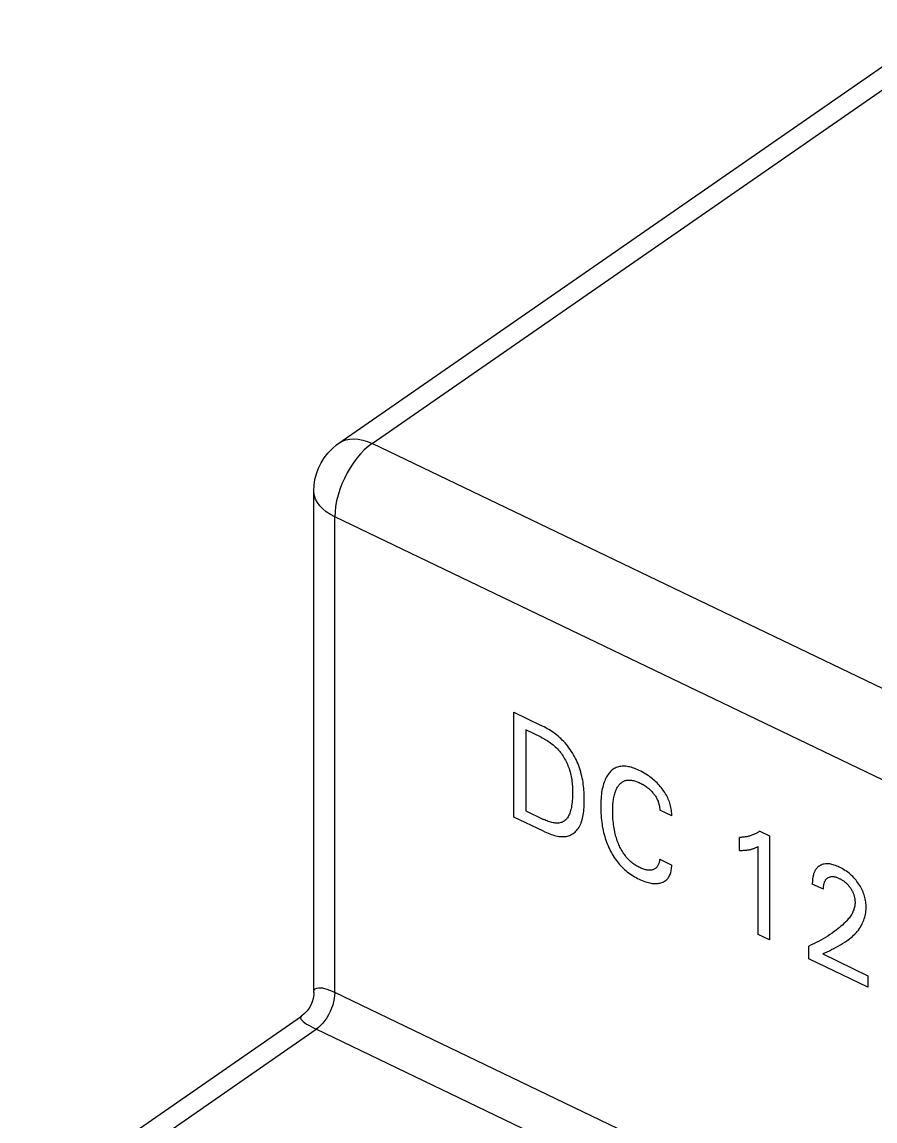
# Model space of a CAD drawing. Extents: x 0 to 420, y 0 to 297.
# Drawn here: x 151.31 to 165.95, y 180.69 to 199.56 of the extents above; entities that cross this region are included whole.
import ezdxf

# ---------------------------------------------------------------- set-up
doc = ezdxf.new("R2010")
doc.units = 0
doc.header["$LTSCALE"] = 23.1
doc.layers.add('40000_ISO', color=7, linetype='CONTINUOUS')

msp = doc.modelspace()

# ---------------------------------------------------------------- linework, layer by layer
at = {"layer": '40000_ISO', "color": 7, "linetype": 'CONTINUOUS'}
for p, q in [((156.748, 192.326), (167.173, 199.555)), ((157.318, 192.32), (167.427, 199.331)), ((156.63, 192.23), (156.708, 192.297)), ((156.708, 192.297), (156.748, 192.326)), ((156.748, 192.326), (156.803, 192.358)), ((156.803, 192.358), (156.866, 192.382)), ((156.866, 192.382), (156.933, 192.396)), ((156.933, 192.396), (157.005, 192.4)), ((157.005, 192.4), (157.08, 192.395)), ((157.08, 192.395), (157.158, 192.379)), ((157.158, 192.379), (157.237, 192.355)), ((157.251, 192.27), (157.184, 192.21)), ((157.237, 192.355), (157.318, 192.32)), ((157.318, 192.32), (157.251, 192.27)), ((210.729, 166.647), (157.318, 192.32)), ((156.442, 191.987), (156.496, 192.075)), ((156.496, 192.075), (156.559, 192.156)), ((156.559, 192.156), (156.63, 192.23)), ((157.057, 192.069), (156.998, 191.989)), ((157.12, 192.143), (157.057, 192.069)), ((157.184, 192.21), (157.12, 192.143)), ((156.362, 191.8), (156.397, 191.895)), ((156.397, 191.895), (156.442, 191.987)), ((156.941, 191.904), (156.889, 191.814)), ((156.998, 191.989), (156.941, 191.904)), ((156.322, 191.603), (156.337, 191.701)), ((156.337, 191.701), (156.362, 191.8)), ((156.842, 191.721), (156.8, 191.625)), ((156.889, 191.814), (156.842, 191.721)), ((156.318, 191.504), (156.322, 191.603)), ((156.318, 191.482), (156.318, 191.504)), ((156.318, 182.897), (156.318, 191.504)), ((156.763, 191.528), (156.733, 191.431)), ((156.8, 191.625), (156.763, 191.528)), ((156.328, 191.421), (156.318, 191.482)), ((156.348, 191.362), (156.328, 191.421)), ((156.379, 191.304), (156.348, 191.362)), ((156.42, 191.249), (156.379, 191.304)), ((156.709, 191.334), (156.692, 191.24)), ((156.733, 191.431), (156.709, 191.334)), ((156.471, 191.196), (156.42, 191.249)), ((156.532, 191.147), (156.471, 191.196)), ((156.601, 191.101), (156.532, 191.147)), ((156.681, 191.148), (156.678, 191.06)), ((156.692, 191.24), (156.681, 191.148)), ((156.678, 191.06), (156.601, 191.101)), ((156.678, 182.895), (156.678, 191.06)), ((210.089, 165.387), (156.678, 191.06)), ((159.752, 185.908), (159.752, 187.705)), ((159.752, 187.705), (160.218, 187.481)), ((159.953, 187.404), (159.953, 186.015)), ((160.218, 187.277), (159.953, 187.404)), ((160.244, 187.468), (160.218, 187.481)), ((160.271, 187.454), (160.244, 187.468)), ((160.298, 187.439), (160.271, 187.454)), ((160.324, 187.424), (160.298, 187.439)), ((160.351, 187.408), (160.324, 187.424)), ((160.378, 187.392), (160.351, 187.408)), ((160.404, 187.374), (160.378, 187.392)), ((160.431, 187.356), (160.404, 187.374)), ((160.457, 187.337), (160.431, 187.356)), ((160.483, 187.317), (160.457, 187.337)), ((160.218, 187.277), (160.238, 187.267)), ((160.238, 187.267), (160.259, 187.256)), ((160.259, 187.256), (160.28, 187.245)), ((160.28, 187.245), (160.301, 187.233)), ((160.301, 187.233), (160.321, 187.22)), ((160.321, 187.22), (160.342, 187.207)), ((160.342, 187.207), (160.363, 187.193)), ((160.363, 187.193), (160.383, 187.178)), ((160.383, 187.178), (160.403, 187.163)), ((160.403, 187.163), (160.423, 187.147)), ((160.508, 187.297), (160.483, 187.317)), ((160.534, 187.275), (160.508, 187.297)), ((160.558, 187.253), (160.534, 187.275)), ((160.582, 187.229), (160.558, 187.253)), ((160.606, 187.205), (160.582, 187.229)), ((160.629, 187.18), (160.606, 187.205)), ((160.652, 187.154), (160.629, 187.18)), ((160.674, 187.126), (160.652, 187.154)), ((160.423, 187.147), (160.443, 187.13)), ((160.443, 187.13), (160.462, 187.113)), ((160.462, 187.113), (160.481, 187.095)), ((160.481, 187.095), (160.499, 187.076)), ((160.499, 187.076), (160.517, 187.057)), ((160.517, 187.057), (160.534, 187.037)), ((160.534, 187.037), (160.55, 187.017)), ((160.55, 187.017), (160.566, 186.996)), ((160.566, 186.996), (160.581, 186.974)), ((160.581, 186.974), (160.595, 186.952)), ((160.695, 187.097), (160.674, 187.126)), ((160.716, 187.068), (160.695, 187.097)), ((160.736, 187.038), (160.716, 187.068)), ((160.755, 187.008), (160.736, 187.038)), ((160.773, 186.977), (160.755, 187.008)), ((160.791, 186.946), (160.773, 186.977)), ((160.595, 186.952), (160.609, 186.929)), ((160.609, 186.929), (160.622, 186.907)), ((160.622, 186.907), (160.635, 186.884)), ((160.635, 186.884), (160.647, 186.86)), ((160.647, 186.86), (160.658, 186.837)), ((160.658, 186.837), (160.669, 186.813)), ((160.669, 186.813), (160.679, 186.789)), ((160.679, 186.789), (160.688, 186.765)), ((160.807, 186.914), (160.791, 186.946)), ((160.823, 186.882), (160.807, 186.914)), ((160.837, 186.85), (160.823, 186.882)), ((160.851, 186.818), (160.837, 186.85)), ((160.864, 186.786), (160.851, 186.818)), ((160.876, 186.754), (160.864, 186.786)), ((161.566, 186.774), (161.546, 186.769)), ((161.586, 186.777), (161.566, 186.774)), ((161.607, 186.779), (161.586, 186.777)), ((161.628, 186.78), (161.607, 186.779)), ((161.65, 186.78), (161.628, 186.78)), ((161.672, 186.778), (161.65, 186.78)), ((161.695, 186.775), (161.672, 186.778)), ((161.717, 186.772), (161.695, 186.775)), ((161.739, 186.767), (161.717, 186.772)), ((160.688, 186.765), (160.697, 186.742)), ((160.697, 186.742), (160.706, 186.713)), ((160.706, 186.713), (160.715, 186.685)), ((160.715, 186.685), (160.722, 186.656)), ((160.722, 186.656), (160.729, 186.628)), ((160.729, 186.628), (160.734, 186.601)), ((160.734, 186.601), (160.739, 186.573)), ((160.888, 186.718), (160.876, 186.754)), ((160.899, 186.682), (160.888, 186.718)), ((160.908, 186.646), (160.899, 186.682)), ((160.917, 186.611), (160.908, 186.646)), ((160.925, 186.576), (160.917, 186.611)), ((161.341, 186.597), (161.329, 186.575)), ((161.353, 186.617), (161.341, 186.597)), ((161.366, 186.637), (161.353, 186.617)), ((161.38, 186.655), (161.366, 186.637)), ((161.395, 186.673), (161.38, 186.655)), ((161.409, 186.688), (161.395, 186.673)), ((161.423, 186.702), (161.409, 186.688)), ((161.439, 186.715), (161.423, 186.702)), ((161.455, 186.727), (161.439, 186.715)), ((161.472, 186.738), (161.455, 186.727)), ((161.49, 186.748), (161.472, 186.738)), ((161.508, 186.756), (161.49, 186.748)), ((161.527, 186.764), (161.508, 186.756)), ((161.546, 186.769), (161.527, 186.764)), ((161.761, 186.761), (161.739, 186.767)), ((161.784, 186.754), (161.761, 186.761)), ((161.807, 186.747), (161.784, 186.754)), ((161.829, 186.738), (161.807, 186.747)), ((161.852, 186.729), (161.829, 186.738)), ((161.875, 186.719), (161.852, 186.729)), ((161.898, 186.709), (161.875, 186.719)), ((161.927, 186.694), (161.898, 186.709)), ((161.956, 186.679), (161.927, 186.694)), ((161.985, 186.663), (161.956, 186.679)), ((162.014, 186.645), (161.985, 186.663)), ((162.042, 186.627), (162.014, 186.645)), ((162.064, 186.612), (162.042, 186.627)), ((162.085, 186.596), (162.064, 186.612)), ((162.107, 186.58), (162.085, 186.596)), ((160.739, 186.573), (160.744, 186.545)), ((160.744, 186.545), (160.747, 186.518)), ((160.747, 186.518), (160.75, 186.491)), ((160.75, 186.491), (160.752, 186.464)), ((160.752, 186.464), (160.754, 186.437)), ((160.754, 186.437), (160.755, 186.41)), ((160.755, 186.41), (160.756, 186.384)), ((160.932, 186.541), (160.925, 186.576)), ((160.937, 186.506), (160.932, 186.541)), ((160.942, 186.471), (160.937, 186.506)), ((160.946, 186.437), (160.942, 186.471)), ((160.95, 186.403), (160.946, 186.437)), ((160.953, 186.368), (160.95, 186.403)), ((161.275, 186.422), (161.268, 186.393)), ((161.282, 186.45), (161.275, 186.422)), ((161.29, 186.478), (161.282, 186.45)), ((161.299, 186.504), (161.29, 186.478)), ((161.309, 186.531), (161.299, 186.504)), ((161.319, 186.553), (161.309, 186.531)), ((161.329, 186.575), (161.319, 186.553)), ((161.513, 186.391), (161.52, 186.405)), ((161.52, 186.405), (161.527, 186.418)), ((161.527, 186.418), (161.535, 186.431)), ((161.535, 186.431), (161.544, 186.444)), ((161.544, 186.444), (161.553, 186.456)), ((161.553, 186.456), (161.562, 186.466)), ((161.562, 186.466), (161.571, 186.476)), ((161.571, 186.476), (161.581, 186.485)), ((161.581, 186.485), (161.591, 186.494)), ((161.591, 186.494), (161.601, 186.502)), ((161.601, 186.502), (161.612, 186.509)), ((161.612, 186.509), (161.624, 186.516)), ((161.624, 186.516), (161.636, 186.522)), ((161.636, 186.522), (161.648, 186.527)), ((161.648, 186.527), (161.66, 186.532)), ((161.66, 186.532), (161.673, 186.535)), ((161.673, 186.535), (161.686, 186.538)), ((161.686, 186.538), (161.699, 186.54)), ((161.699, 186.54), (161.713, 186.541)), ((161.713, 186.541), (161.727, 186.542)), ((161.727, 186.542), (161.741, 186.542)), ((161.741, 186.542), (161.755, 186.541)), ((161.755, 186.541), (161.77, 186.539)), ((161.77, 186.539), (161.786, 186.537)), ((161.786, 186.537), (161.802, 186.533)), ((161.802, 186.533), (161.819, 186.529)), ((161.819, 186.529), (161.835, 186.524)), ((161.835, 186.524), (161.852, 186.519)), ((161.852, 186.519), (161.869, 186.513)), ((161.869, 186.513), (161.885, 186.506)), ((161.885, 186.506), (161.902, 186.499)), ((161.902, 186.499), (161.919, 186.491)), ((161.919, 186.491), (161.936, 186.482)), ((161.936, 186.482), (161.953, 186.473)), ((161.953, 186.473), (161.97, 186.464)), ((161.97, 186.464), (161.987, 186.454)), ((161.987, 186.454), (162.004, 186.443)), ((162.004, 186.443), (162.019, 186.432)), ((162.019, 186.432), (162.034, 186.421)), ((162.034, 186.421), (162.049, 186.409)), ((162.049, 186.409), (162.064, 186.397)), ((162.064, 186.397), (162.079, 186.384)), ((162.128, 186.563), (162.107, 186.58)), ((162.149, 186.546), (162.128, 186.563)), ((162.169, 186.528), (162.149, 186.546)), ((162.188, 186.51), (162.169, 186.528)), ((162.207, 186.492), (162.188, 186.51)), ((162.226, 186.473), (162.207, 186.492)), ((162.244, 186.453), (162.226, 186.473)), ((162.261, 186.433), (162.244, 186.453)), ((162.279, 186.412), (162.261, 186.433)), ((162.295, 186.392), (162.279, 186.412)), ((160.754, 186.228), (160.752, 186.194)), ((160.755, 186.262), (160.754, 186.228)), ((160.756, 186.297), (160.755, 186.262)), ((160.756, 186.384), (160.757, 186.358)), ((160.757, 186.332), (160.756, 186.297)), ((160.757, 186.358), (160.757, 186.332)), ((160.955, 186.335), (160.953, 186.368)), ((160.956, 186.301), (160.955, 186.335)), ((160.957, 186.267), (160.956, 186.301)), ((160.958, 186.234), (160.957, 186.267)), ((160.958, 186.201), (160.958, 186.234)), ((161.246, 186.229), (161.243, 186.193)), ((161.249, 186.264), (161.246, 186.229)), ((161.253, 186.299), (161.249, 186.264)), ((161.257, 186.334), (161.253, 186.299)), ((161.262, 186.364), (161.257, 186.334)), ((161.268, 186.393), (161.262, 186.364)), ((161.459, 186.2), (161.462, 186.222)), ((161.462, 186.222), (161.466, 186.244)), ((161.466, 186.244), (161.47, 186.266)), ((161.47, 186.266), (161.475, 186.287)), ((161.475, 186.287), (161.481, 186.308)), ((161.481, 186.308), (161.487, 186.328)), ((161.487, 186.328), (161.494, 186.348)), ((161.494, 186.348), (161.5, 186.363)), ((161.5, 186.363), (161.506, 186.377)), ((161.506, 186.377), (161.513, 186.391)), ((162.079, 186.384), (162.093, 186.371)), ((162.093, 186.371), (162.106, 186.357)), ((162.106, 186.357), (162.119, 186.343)), ((162.119, 186.343), (162.132, 186.329)), ((162.132, 186.329), (162.144, 186.314)), ((162.144, 186.314), (162.154, 186.302)), ((162.154, 186.302), (162.163, 186.289)), ((162.163, 186.289), (162.173, 186.276)), ((162.173, 186.276), (162.181, 186.263)), ((162.181, 186.263), (162.19, 186.25)), ((162.19, 186.25), (162.198, 186.236)), ((162.198, 186.236), (162.205, 186.222)), ((162.205, 186.222), (162.212, 186.209)), ((162.212, 186.209), (162.218, 186.195)), ((162.311, 186.371), (162.295, 186.392)), ((162.326, 186.349), (162.311, 186.371)), ((162.34, 186.327), (162.326, 186.349)), ((162.354, 186.305), (162.34, 186.327)), ((162.367, 186.282), (162.354, 186.305)), ((162.379, 186.259), (162.367, 186.282)), ((162.391, 186.236), (162.379, 186.259)), ((162.401, 186.213), (162.391, 186.236)), ((162.41, 186.19), (162.401, 186.213)), ((160.725, 186.023), (160.718, 185.998)), ((160.731, 186.048), (160.725, 186.023)), ((160.737, 186.074), (160.731, 186.048)), ((160.741, 186.101), (160.737, 186.074)), ((160.745, 186.128), (160.741, 186.101)), ((160.749, 186.161), (160.745, 186.128)), ((160.752, 186.194), (160.749, 186.161)), ((160.949, 186.006), (160.952, 186.037)), ((160.952, 186.037), (160.954, 186.069)), ((160.954, 186.069), (160.956, 186.102)), ((160.956, 186.102), (160.957, 186.134)), ((160.957, 186.134), (160.958, 186.167)), ((160.958, 186.167), (160.958, 186.201)), ((161.241, 186.12), (161.24, 186.083)), ((161.24, 186.083), (161.241, 186.046)), ((161.242, 186.156), (161.241, 186.12)), ((161.241, 186.046), (161.242, 186.008)), ((161.243, 186.193), (161.242, 186.156)), ((161.447, 186.044), (161.448, 186.074)), ((161.447, 186.013), (161.447, 186.044)), ((161.448, 186.074), (161.449, 186.104)), ((161.449, 186.104), (161.451, 186.134)), ((161.451, 186.134), (161.454, 186.164)), ((161.454, 186.164), (161.456, 186.182)), ((161.456, 186.182), (161.459, 186.2)), ((162.218, 186.195), (162.224, 186.181)), ((162.224, 186.181), (162.229, 186.168)), ((162.229, 186.168), (162.234, 186.154)), ((162.234, 186.154), (162.238, 186.14)), ((162.238, 186.14), (162.241, 186.126)), ((162.241, 186.126), (162.245, 186.111)), ((162.245, 186.111), (162.248, 186.097)), ((162.248, 186.097), (162.25, 186.082)), ((162.25, 186.082), (162.252, 186.068)), ((162.252, 186.068), (162.253, 186.053)), ((162.253, 186.053), (162.254, 186.039)), ((162.254, 186.039), (162.254, 186.026)), ((162.46, 185.927), (162.254, 186.026)), ((162.419, 186.167), (162.41, 186.19)), ((162.427, 186.144), (162.419, 186.167)), ((162.434, 186.12), (162.427, 186.144)), ((162.44, 186.097), (162.434, 186.12)), ((162.446, 186.072), (162.44, 186.097)), ((162.45, 186.047), (162.446, 186.072)), ((162.454, 186.022), (162.45, 186.047)), ((162.457, 185.997), (162.454, 186.022)), ((160.257, 185.665), (159.752, 185.908)), ((159.953, 186.015), (160.258, 185.868)), ((160.279, 185.859), (160.258, 185.868)), ((160.3, 185.85), (160.279, 185.859)), ((160.321, 185.841), (160.3, 185.85)), ((160.341, 185.833), (160.321, 185.841)), ((160.362, 185.826), (160.341, 185.833)), ((160.6, 185.83), (160.586, 185.822)), ((160.614, 185.838), (160.6, 185.83)), ((160.627, 185.848), (160.614, 185.838)), ((160.64, 185.859), (160.627, 185.848)), ((160.651, 185.871), (160.64, 185.859)), ((160.662, 185.883), (160.651, 185.871)), ((160.672, 185.896), (160.662, 185.883)), ((160.681, 185.911), (160.672, 185.896)), ((160.689, 185.926), (160.681, 185.911)), ((160.696, 185.941), (160.689, 185.926)), ((160.703, 185.957), (160.696, 185.941)), ((160.71, 185.974), (160.703, 185.957)), ((160.718, 185.998), (160.71, 185.974)), ((160.903, 185.804), (160.913, 185.83)), ((160.913, 185.83), (160.921, 185.857)), ((160.921, 185.857), (160.929, 185.886)), ((160.929, 185.886), (160.935, 185.915)), ((160.935, 185.915), (160.941, 185.944)), ((160.941, 185.944), (160.945, 185.975)), ((160.945, 185.975), (160.949, 186.006)), ((161.242, 186.008), (161.243, 185.97)), ((161.243, 185.97), (161.246, 185.933)), ((161.246, 185.933), (161.249, 185.894)), ((161.249, 185.894), (161.253, 185.856)), ((161.253, 185.856), (161.258, 185.817)), ((161.447, 185.979), (161.447, 186.013)), ((161.448, 185.946), (161.447, 185.979)), ((161.449, 185.912), (161.448, 185.946)), ((161.451, 185.878), (161.449, 185.912)), ((161.454, 185.843), (161.451, 185.878)), ((161.458, 185.808), (161.454, 185.843)), ((162.459, 185.973), (162.457, 185.997)), ((162.46, 185.95), (162.459, 185.973)), ((162.46, 185.927), (162.46, 185.95)), ((160.257, 185.665), (160.284, 185.653)), ((160.284, 185.653), (160.311, 185.641)), ((160.311, 185.641), (160.338, 185.63)), ((160.383, 185.82), (160.362, 185.826)), ((160.403, 185.815), (160.383, 185.82)), ((160.423, 185.81), (160.403, 185.815)), ((160.441, 185.807), (160.423, 185.81)), ((160.458, 185.805), (160.441, 185.807)), ((160.475, 185.804), (160.458, 185.805)), ((160.492, 185.803), (160.475, 185.804)), ((160.508, 185.804), (160.492, 185.803)), ((160.524, 185.805), (160.508, 185.804)), ((160.539, 185.808), (160.524, 185.805)), ((160.554, 185.811), (160.539, 185.808)), ((160.57, 185.816), (160.554, 185.811)), ((160.586, 185.822), (160.57, 185.816)), ((160.783, 185.636), (160.8, 185.65)), ((160.8, 185.65), (160.815, 185.664)), ((160.815, 185.664), (160.83, 185.68)), ((160.83, 185.68), (160.844, 185.697)), ((160.844, 185.697), (160.857, 185.715)), ((160.857, 185.715), (160.869, 185.734)), ((160.869, 185.734), (160.88, 185.754)), ((160.88, 185.754), (160.892, 185.778)), ((160.892, 185.778), (160.903, 185.804)), ((161.258, 185.817), (161.263, 185.782)), ((161.263, 185.782), (161.268, 185.748)), ((161.268, 185.748), (161.275, 185.713)), ((161.275, 185.713), (161.282, 185.678)), ((161.282, 185.678), (161.29, 185.643)), ((161.29, 185.643), (161.299, 185.608)), ((161.461, 185.778), (161.458, 185.808)), ((161.466, 185.747), (161.461, 185.778)), ((161.471, 185.716), (161.466, 185.747)), ((161.476, 185.685), (161.471, 185.716)), ((161.483, 185.653), (161.476, 185.685)), ((161.49, 185.622), (161.483, 185.653)), ((163.934, 185.64), (163.921, 185.633)), ((163.947, 185.648), (163.934, 185.64)), ((163.96, 185.657), (163.947, 185.648)), ((163.973, 185.666), (163.96, 185.657)), ((163.973, 185.666), (164.139, 185.585)), ((160.338, 185.63), (160.365, 185.619)), ((160.365, 185.619), (160.392, 185.609)), ((160.392, 185.609), (160.419, 185.6)), ((160.419, 185.6), (160.446, 185.593)), ((160.446, 185.593), (160.472, 185.586)), ((160.472, 185.586), (160.498, 185.58)), ((160.498, 185.58), (160.524, 185.576)), ((160.524, 185.576), (160.55, 185.573)), ((160.55, 185.573), (160.575, 185.571)), ((160.575, 185.571), (160.599, 185.571)), ((160.599, 185.571), (160.623, 185.572)), ((160.623, 185.572), (160.646, 185.575)), ((160.646, 185.575), (160.668, 185.579)), ((160.668, 185.579), (160.689, 185.585)), ((160.689, 185.585), (160.709, 185.593)), ((160.709, 185.593), (160.729, 185.602)), ((160.729, 185.602), (160.748, 185.612)), ((160.748, 185.612), (160.766, 185.623)), ((160.766, 185.623), (160.783, 185.636)), ((161.299, 185.608), (161.309, 185.572)), ((161.309, 185.572), (161.319, 185.541)), ((161.319, 185.541), (161.33, 185.509)), ((161.33, 185.509), (161.341, 185.477)), ((161.341, 185.477), (161.353, 185.445)), ((161.496, 185.598), (161.49, 185.622)), ((161.503, 185.574), (161.496, 185.598)), ((161.51, 185.549), (161.503, 185.574)), ((161.518, 185.525), (161.51, 185.549)), ((161.526, 185.501), (161.518, 185.525)), ((161.535, 185.477), (161.526, 185.501)), ((161.545, 185.453), (161.535, 185.477)), ((161.553, 185.432), (161.545, 185.453)), ((163.62, 185.335), (163.62, 185.559)), ((163.637, 185.559), (163.62, 185.559)), ((163.653, 185.559), (163.637, 185.559)), ((163.669, 185.56), (163.653, 185.559)), ((163.685, 185.561), (163.669, 185.56)), ((163.701, 185.563), (163.685, 185.561)), ((163.717, 185.565), (163.701, 185.563)), ((163.732, 185.567), (163.717, 185.565)), ((163.747, 185.57), (163.732, 185.567)), ((163.763, 185.573), (163.747, 185.57)), ((163.778, 185.577), (163.763, 185.573)), ((163.793, 185.581), (163.778, 185.577)), ((163.808, 185.585), (163.793, 185.581)), ((163.822, 185.59), (163.808, 185.585)), ((163.837, 185.595), (163.822, 185.59)), ((163.851, 185.6), (163.837, 185.595)), ((163.865, 185.606), (163.851, 185.6)), ((163.879, 185.612), (163.865, 185.606)), ((163.893, 185.619), (163.879, 185.612)), ((163.907, 185.625), (163.893, 185.619)), ((163.921, 185.633), (163.907, 185.625)), ((164.139, 185.585), (164.139, 183.799)), ((161.353, 185.445), (161.367, 185.413)), ((161.367, 185.413), (161.381, 185.381)), ((161.381, 185.381), (161.396, 185.35)), ((161.396, 185.35), (161.41, 185.322)), ((161.41, 185.322), (161.424, 185.295)), ((161.424, 185.295), (161.44, 185.268)), ((161.44, 185.268), (161.456, 185.241)), ((161.562, 185.412), (161.553, 185.432)), ((161.571, 185.392), (161.562, 185.412)), ((161.581, 185.372), (161.571, 185.392)), ((161.592, 185.353), (161.581, 185.372)), ((161.602, 185.333), (161.592, 185.353)), ((161.614, 185.314), (161.602, 185.333)), ((161.626, 185.295), (161.614, 185.314)), ((161.638, 185.276), (161.626, 185.295)), ((161.652, 185.257), (161.638, 185.276)), ((163.62, 185.335), (163.639, 185.335)), ((163.639, 185.335), (163.657, 185.335)), ((163.657, 185.335), (163.675, 185.335)), ((163.675, 185.335), (163.693, 185.336)), ((163.693, 185.336), (163.711, 185.337)), ((163.711, 185.337), (163.724, 185.338)), ((163.724, 185.338), (163.737, 185.34)), ((163.737, 185.34), (163.75, 185.341)), ((163.75, 185.341), (163.763, 185.343)), ((163.763, 185.343), (163.776, 185.345)), ((163.776, 185.345), (163.788, 185.347)), ((163.788, 185.347), (163.802, 185.35)), ((163.802, 185.35), (163.815, 185.353)), ((163.815, 185.353), (163.828, 185.356)), ((163.828, 185.356), (163.841, 185.36)), ((163.841, 185.36), (163.854, 185.364)), ((163.854, 185.364), (163.863, 185.367)), ((163.863, 185.367), (163.872, 185.37)), ((163.872, 185.37), (163.881, 185.374)), ((163.881, 185.374), (163.891, 185.378)), ((163.891, 185.378), (163.901, 185.382)), ((163.901, 185.382), (163.911, 185.387)), ((163.911, 185.387), (163.921, 185.392)), ((163.921, 185.392), (163.932, 185.397)), ((163.932, 185.397), (163.942, 185.403)), ((163.942, 183.894), (163.942, 185.403)), ((161.456, 185.241), (161.473, 185.214)), ((161.473, 185.214), (161.49, 185.188)), ((161.49, 185.188), (161.509, 185.163)), ((161.509, 185.163), (161.527, 185.138)), ((161.527, 185.138), (161.547, 185.114)), ((161.547, 185.114), (161.566, 185.091)), ((161.566, 185.091), (161.587, 185.069)), ((161.666, 185.239), (161.652, 185.257)), ((161.68, 185.22), (161.666, 185.239)), ((161.695, 185.203), (161.68, 185.22)), ((161.711, 185.186), (161.695, 185.203)), ((161.727, 185.169), (161.711, 185.186)), ((161.743, 185.154), (161.727, 185.169)), ((161.76, 185.139), (161.743, 185.154)), ((161.776, 185.125), (161.76, 185.139)), ((161.792, 185.112), (161.776, 185.125)), ((161.809, 185.1), (161.792, 185.112)), ((161.825, 185.089), (161.809, 185.1)), ((161.842, 185.078), (161.825, 185.089)), ((161.859, 185.067), (161.842, 185.078)), ((162.223, 185.074), (162.216, 185.064)), ((162.228, 185.085), (162.223, 185.074)), ((162.233, 185.096), (162.228, 185.085)), ((162.238, 185.109), (162.233, 185.096)), ((162.243, 185.123), (162.238, 185.109)), ((162.246, 185.137), (162.243, 185.123)), ((162.249, 185.152), (162.246, 185.137)), ((162.252, 185.167), (162.249, 185.152)), ((162.254, 185.182), (162.252, 185.167)), ((162.254, 185.182), (162.46, 185.083)), ((162.459, 185.06), (162.46, 185.083)), ((165.006, 185.076), (164.998, 185.071)), ((165.014, 185.08), (165.006, 185.076)), ((165.023, 185.084), (165.014, 185.08)), ((165.04, 185.092), (165.023, 185.084)), ((165.059, 185.097), (165.04, 185.092)), ((165.078, 185.101), (165.059, 185.097)), ((165.098, 185.104), (165.078, 185.101)), ((165.115, 185.105), (165.098, 185.104)), ((165.133, 185.105), (165.115, 185.105)), ((165.151, 185.104), (165.133, 185.105)), ((165.17, 185.102), (165.151, 185.104)), ((165.188, 185.099), (165.17, 185.102)), ((165.207, 185.095), (165.188, 185.099)), ((165.228, 185.089), (165.207, 185.095)), ((165.249, 185.083), (165.228, 185.089)), ((165.27, 185.075), (165.249, 185.083)), ((165.292, 185.067), (165.27, 185.075)), ((161.587, 185.069), (161.608, 185.047)), ((161.608, 185.047), (161.629, 185.026)), ((161.629, 185.026), (161.651, 185.006)), ((161.651, 185.006), (161.673, 184.987)), ((161.673, 184.987), (161.695, 184.968)), ((161.695, 184.968), (161.72, 184.949)), ((161.72, 184.949), (161.745, 184.931)), ((161.745, 184.931), (161.77, 184.913)), ((161.77, 184.913), (161.795, 184.897)), ((161.795, 184.897), (161.821, 184.882)), ((161.876, 185.058), (161.859, 185.067)), ((161.893, 185.049), (161.876, 185.058)), ((161.91, 185.04), (161.893, 185.049)), ((161.927, 185.032), (161.91, 185.04)), ((161.944, 185.025), (161.927, 185.032)), ((161.961, 185.019), (161.944, 185.025)), ((161.978, 185.013), (161.961, 185.019)), ((161.994, 185.008), (161.978, 185.013)), ((162.01, 185.004), (161.994, 185.008)), ((162.025, 185), (162.01, 185.004)), ((162.04, 184.998), (162.025, 185)), ((162.055, 184.996), (162.04, 184.998)), ((162.069, 184.995), (162.055, 184.996)), ((162.083, 184.995), (162.069, 184.995)), ((162.097, 184.996), (162.083, 184.995)), ((162.11, 184.998), (162.097, 184.996)), ((162.122, 185), (162.11, 184.998)), ((162.135, 185.003), (162.122, 185)), ((162.146, 185.007), (162.135, 185.003)), ((162.156, 185.012), (162.146, 185.007)), ((162.166, 185.017), (162.156, 185.012)), ((162.176, 185.023), (162.166, 185.017)), ((162.185, 185.029), (162.176, 185.023)), ((162.194, 185.037), (162.185, 185.029)), ((162.202, 185.045), (162.194, 185.037)), ((162.209, 185.054), (162.202, 185.045)), ((162.216, 185.064), (162.209, 185.054)), ((162.406, 184.874), (162.415, 184.889)), ((162.415, 184.889), (162.423, 184.904)), ((162.423, 184.904), (162.43, 184.92)), ((162.43, 184.92), (162.437, 184.937)), ((162.437, 184.937), (162.443, 184.956)), ((162.443, 184.956), (162.448, 184.976)), ((162.448, 184.976), (162.452, 184.996)), ((162.452, 184.996), (162.456, 185.017)), ((162.456, 185.017), (162.458, 185.038)), ((162.458, 185.038), (162.459, 185.06)), ((164.884, 184.89), (164.882, 184.877)), ((164.887, 184.902), (164.884, 184.89)), ((164.89, 184.912), (164.887, 184.902)), ((164.892, 184.922), (164.89, 184.912)), ((164.895, 184.931), (164.892, 184.922)), ((164.898, 184.941), (164.895, 184.931)), ((164.902, 184.95), (164.898, 184.941)), ((164.905, 184.959), (164.902, 184.95)), ((164.909, 184.968), (164.905, 184.959)), ((164.913, 184.976), (164.909, 184.968)), ((164.917, 184.985), (164.913, 184.976)), ((164.922, 184.993), (164.917, 184.985)), ((164.927, 185), (164.922, 184.993)), ((164.932, 185.008), (164.927, 185)), ((164.937, 185.016), (164.932, 185.008)), ((164.943, 185.023), (164.937, 185.016)), ((164.949, 185.03), (164.943, 185.023)), ((164.955, 185.037), (164.949, 185.03)), ((164.962, 185.044), (164.955, 185.037)), ((164.968, 185.05), (164.962, 185.044)), ((164.975, 185.056), (164.968, 185.05)), ((164.983, 185.061), (164.975, 185.056)), ((164.99, 185.066), (164.983, 185.061)), ((164.998, 185.071), (164.99, 185.066)), ((165.184, 184.883), (165.193, 184.885)), ((165.193, 184.885), (165.201, 184.886)), ((165.201, 184.886), (165.21, 184.886)), ((165.21, 184.886), (165.22, 184.886)), ((165.22, 184.886), (165.229, 184.886)), ((165.229, 184.886), (165.239, 184.885)), ((165.239, 184.885), (165.248, 184.883)), ((165.313, 185.058), (165.292, 185.067)), ((165.334, 185.048), (165.313, 185.058)), ((165.359, 185.036), (165.334, 185.048)), ((165.384, 185.022), (165.359, 185.036)), ((165.409, 185.008), (165.384, 185.022)), ((165.433, 184.992), (165.409, 185.008)), ((165.458, 184.976), (165.433, 184.992)), ((165.48, 184.96), (165.458, 184.976)), ((165.502, 184.943), (165.48, 184.96)), ((165.523, 184.925), (165.502, 184.943)), ((165.545, 184.906), (165.523, 184.925)), ((165.565, 184.886), (165.545, 184.906)), ((165.585, 184.866), (165.565, 184.886)), ((161.821, 184.882), (161.847, 184.867)), ((161.847, 184.867), (161.872, 184.854)), ((161.872, 184.854), (161.898, 184.841)), ((161.898, 184.841), (161.926, 184.828)), ((161.926, 184.828), (161.955, 184.816)), ((161.955, 184.816), (161.983, 184.805)), ((161.983, 184.805), (162.011, 184.795)), ((162.011, 184.795), (162.039, 184.787)), ((162.039, 184.787), (162.06, 184.781)), ((162.06, 184.781), (162.081, 184.776)), ((162.081, 184.776), (162.102, 184.772)), ((162.102, 184.772), (162.123, 184.769)), ((162.123, 184.769), (162.143, 184.767)), ((162.143, 184.767), (162.164, 184.766)), ((162.164, 184.766), (162.183, 184.766)), ((162.183, 184.766), (162.202, 184.766)), ((162.202, 184.766), (162.22, 184.768)), ((162.22, 184.768), (162.238, 184.771)), ((162.238, 184.771), (162.256, 184.774)), ((162.256, 184.774), (162.273, 184.779)), ((162.273, 184.779), (162.29, 184.784)), ((162.29, 184.784), (162.305, 184.79)), ((162.305, 184.79), (162.32, 184.797)), ((162.32, 184.797), (162.335, 184.806)), ((162.335, 184.806), (162.349, 184.815)), ((162.349, 184.815), (162.362, 184.825)), ((162.362, 184.825), (162.374, 184.836)), ((162.374, 184.836), (162.386, 184.848)), ((162.386, 184.848), (162.396, 184.86)), ((162.396, 184.86), (162.406, 184.874)), ((164.873, 184.785), (164.872, 184.772)), ((164.872, 184.772), (164.872, 184.758)), ((165.063, 184.667), (164.872, 184.758)), ((164.874, 184.812), (164.873, 184.799)), ((164.873, 184.799), (164.873, 184.785)), ((164.875, 184.826), (164.874, 184.812)), ((164.876, 184.839), (164.875, 184.826)), ((164.878, 184.852), (164.876, 184.839)), ((164.88, 184.865), (164.878, 184.852)), ((164.882, 184.877), (164.88, 184.865)), ((165.064, 184.705), (165.066, 184.718)), ((165.064, 184.692), (165.064, 184.705)), ((165.066, 184.718), (165.067, 184.73)), ((165.067, 184.73), (165.069, 184.742)), ((165.069, 184.742), (165.071, 184.754)), ((165.071, 184.754), (165.074, 184.764)), ((165.074, 184.764), (165.077, 184.774)), ((165.077, 184.774), (165.08, 184.784)), ((165.08, 184.784), (165.083, 184.794)), ((165.083, 184.794), (165.087, 184.803)), ((165.087, 184.803), (165.091, 184.811)), ((165.091, 184.811), (165.096, 184.82)), ((165.096, 184.82), (165.101, 184.827)), ((165.101, 184.827), (165.106, 184.834)), ((165.106, 184.834), (165.112, 184.841)), ((165.112, 184.841), (165.118, 184.847)), ((165.118, 184.847), (165.124, 184.853)), ((165.124, 184.853), (165.131, 184.859)), ((165.131, 184.859), (165.138, 184.864)), ((165.138, 184.864), (165.145, 184.868)), ((165.145, 184.868), (165.152, 184.872)), ((165.152, 184.872), (165.16, 184.875)), ((165.16, 184.875), (165.167, 184.878)), ((165.167, 184.878), (165.176, 184.881)), ((165.176, 184.881), (165.184, 184.883)), ((165.248, 184.883), (165.258, 184.882)), ((165.258, 184.882), (165.269, 184.879)), ((165.269, 184.879), (165.28, 184.876)), ((165.28, 184.876), (165.29, 184.873)), ((165.29, 184.873), (165.301, 184.869)), ((165.301, 184.869), (165.312, 184.864)), ((165.312, 184.864), (165.323, 184.86)), ((165.323, 184.86), (165.334, 184.854)), ((165.334, 184.854), (165.345, 184.849)), ((165.345, 184.849), (165.355, 184.844)), ((165.355, 184.844), (165.366, 184.838)), ((165.366, 184.838), (165.377, 184.832)), ((165.377, 184.832), (165.387, 184.825)), ((165.387, 184.825), (165.398, 184.818)), ((165.398, 184.818), (165.408, 184.811)), ((165.408, 184.811), (165.418, 184.804)), ((165.418, 184.804), (165.427, 184.797)), ((165.427, 184.797), (165.436, 184.789)), ((165.436, 184.789), (165.446, 184.781)), ((165.446, 184.781), (165.455, 184.773)), ((165.455, 184.773), (165.463, 184.765)), ((165.463, 184.765), (165.472, 184.756)), ((165.472, 184.756), (165.48, 184.747)), ((165.48, 184.747), (165.489, 184.738)), ((165.489, 184.738), (165.496, 184.729)), ((165.496, 184.729), (165.504, 184.719)), ((165.504, 184.719), (165.512, 184.71)), ((165.512, 184.71), (165.519, 184.7)), ((165.519, 184.7), (165.526, 184.69)), ((165.604, 184.845), (165.585, 184.866)), ((165.622, 184.824), (165.604, 184.845)), ((165.639, 184.801), (165.622, 184.824)), ((165.656, 184.779), (165.639, 184.801)), ((165.671, 184.757), (165.656, 184.779)), ((165.685, 184.735), (165.671, 184.757)), ((165.699, 184.713), (165.685, 184.735)), ((165.711, 184.69), (165.699, 184.713)), ((165.063, 184.679), (165.064, 184.692)), ((165.063, 184.667), (165.063, 184.679)), ((165.526, 184.69), (165.533, 184.679)), ((165.533, 184.679), (165.54, 184.667)), ((165.54, 184.667), (165.547, 184.656)), ((165.547, 184.656), (165.553, 184.645)), ((165.553, 184.645), (165.559, 184.633)), ((165.559, 184.633), (165.565, 184.621)), ((165.565, 184.621), (165.57, 184.61)), ((165.57, 184.61), (165.574, 184.599)), ((165.574, 184.599), (165.578, 184.588)), ((165.578, 184.588), (165.582, 184.577)), ((165.582, 184.577), (165.586, 184.566)), ((165.586, 184.566), (165.589, 184.556)), ((165.589, 184.556), (165.592, 184.545)), ((165.592, 184.545), (165.594, 184.534)), ((165.594, 184.534), (165.596, 184.523)), ((165.596, 184.523), (165.599, 184.51)), ((165.599, 184.51), (165.601, 184.496)), ((165.723, 184.668), (165.711, 184.69)), ((165.734, 184.645), (165.723, 184.668)), ((165.744, 184.621), (165.734, 184.645)), ((165.753, 184.597), (165.744, 184.621)), ((165.761, 184.573), (165.753, 184.597)), ((165.769, 184.549), (165.761, 184.573)), ((165.775, 184.525), (165.769, 184.549)), ((165.78, 184.502), (165.775, 184.525)), ((165.587, 184.328), (165.582, 184.312)), ((165.592, 184.344), (165.587, 184.328)), ((165.596, 184.36), (165.592, 184.344)), ((165.6, 184.377), (165.596, 184.36)), ((165.603, 184.395), (165.6, 184.377)), ((165.601, 184.496), (165.603, 184.483)), ((165.603, 184.483), (165.604, 184.47)), ((165.604, 184.413), (165.603, 184.395)), ((165.604, 184.47), (165.605, 184.457)), ((165.605, 184.431), (165.604, 184.413)), ((165.605, 184.457), (165.605, 184.444)), ((165.605, 184.444), (165.605, 184.431)), ((165.786, 184.475), (165.78, 184.502)), ((165.79, 184.45), (165.786, 184.475)), ((165.793, 184.424), (165.79, 184.45)), ((165.795, 184.399), (165.793, 184.424)), ((165.793, 184.293), (165.795, 184.321)), ((165.796, 184.374), (165.795, 184.399)), ((165.795, 184.321), (165.796, 184.35)), ((165.796, 184.35), (165.796, 184.374)), ((165.476, 184.142), (165.462, 184.127)), ((165.49, 184.158), (165.476, 184.142)), ((165.503, 184.174), (165.49, 184.158)), ((165.515, 184.19), (165.503, 184.174)), ((165.527, 184.207), (165.515, 184.19)), ((165.539, 184.225), (165.527, 184.207)), ((165.55, 184.243), (165.539, 184.225)), ((165.56, 184.262), (165.55, 184.243)), ((165.57, 184.282), (165.56, 184.262)), ((165.576, 184.297), (165.57, 184.282)), ((165.582, 184.312), (165.576, 184.297)), ((165.746, 184.113), (165.756, 184.137)), ((165.756, 184.137), (165.764, 184.161)), ((165.764, 184.161), (165.772, 184.186)), ((165.772, 184.186), (165.779, 184.212)), ((165.779, 184.212), (165.785, 184.238)), ((165.785, 184.238), (165.789, 184.265)), ((165.789, 184.265), (165.793, 184.293)), ((165.284, 183.967), (165.248, 183.94)), ((165.311, 183.988), (165.284, 183.967)), ((165.338, 184.009), (165.311, 183.988)), ((165.364, 184.032), (165.338, 184.009)), ((165.389, 184.054), (165.364, 184.032)), ((165.414, 184.078), (165.389, 184.054)), ((165.439, 184.102), (165.414, 184.078)), ((165.462, 184.127), (165.439, 184.102)), ((165.623, 183.921), (165.643, 183.944)), ((165.643, 183.944), (165.662, 183.968)), ((165.662, 183.968), (165.68, 183.993)), ((165.68, 183.993), (165.697, 184.019)), ((165.697, 184.019), (165.713, 184.047)), ((165.713, 184.047), (165.725, 184.068)), ((165.725, 184.068), (165.736, 184.09)), ((165.736, 184.09), (165.746, 184.113)), ((164.139, 183.799), (163.942, 183.894)), ((164.981, 183.773), (164.939, 183.752)), ((165.021, 183.795), (164.981, 183.773)), ((165.06, 183.818), (165.021, 183.795)), ((165.099, 183.841), (165.06, 183.818)), ((165.138, 183.865), (165.099, 183.841)), ((165.175, 183.89), (165.138, 183.865)), ((165.212, 183.915), (165.175, 183.89)), ((165.248, 183.94), (165.212, 183.915)), ((165.393, 183.735), (165.43, 183.758)), ((165.43, 183.758), (165.465, 183.782)), ((165.465, 183.782), (165.489, 183.8)), ((165.489, 183.8), (165.513, 183.818)), ((165.513, 183.818), (165.537, 183.837)), ((165.537, 183.837), (165.559, 183.857)), ((165.559, 183.857), (165.581, 183.877)), ((165.581, 183.877), (165.602, 183.899)), ((165.602, 183.899), (165.623, 183.921)), ((164.855, 183.711), (164.812, 183.691)), ((164.812, 183.476), (164.812, 183.691)), ((164.897, 183.731), (164.855, 183.711)), ((164.939, 183.752), (164.897, 183.731)), ((165.052, 183.557), (165.089, 183.576)), ((165.089, 183.576), (165.165, 183.613)), ((165.165, 183.613), (165.204, 183.632)), ((165.204, 183.632), (165.242, 183.652)), ((165.242, 183.652), (165.28, 183.672)), ((165.28, 183.672), (165.318, 183.692)), ((165.318, 183.692), (165.356, 183.713)), ((165.356, 183.713), (165.393, 183.735)), ((165.826, 182.988), (164.812, 183.476)), ((165.052, 183.557), (165.826, 183.184)), ((165.826, 183.184), (165.826, 182.988)), ((156.315, 182.853), (156.306, 182.793)), ((156.318, 182.898), (156.315, 182.853)), ((156.318, 182.909), (156.326, 182.939)), ((156.318, 182.898), (156.318, 182.909)), ((156.326, 182.939), (156.343, 182.96)), ((156.343, 182.96), (156.367, 182.972)), ((156.367, 182.972), (156.396, 182.978)), ((156.396, 182.978), (156.428, 182.977)), ((156.428, 182.977), (156.464, 182.973)), ((156.464, 182.973), (156.503, 182.964)), ((156.503, 182.964), (156.543, 182.951)), ((156.543, 182.951), (156.586, 182.935)), ((156.586, 182.935), (156.631, 182.917)), ((156.631, 182.917), (156.678, 182.895)), ((156.675, 182.844), (156.668, 182.791)), ((156.678, 182.895), (156.675, 182.844)), ((210.089, 157.221), (156.678, 182.895)), ((156.238, 182.628), (156.202, 182.579)), ((156.267, 182.68), (156.238, 182.628)), ((156.29, 182.735), (156.267, 182.68)), ((156.306, 182.793), (156.29, 182.735)), ((156.621, 182.624), (156.597, 182.569)), ((156.641, 182.68), (156.621, 182.624)), ((156.657, 182.736), (156.641, 182.68)), ((156.668, 182.791), (156.657, 182.736)), ((151.309, 179.164), (156.104, 182.49)), ((156.091, 182.475), (156.088, 182.458)), ((156.088, 182.458), (156.096, 182.439)), ((156.104, 182.489), (156.091, 182.475)), ((156.096, 182.439), (156.112, 182.418)), ((156.113, 182.496), (156.104, 182.489)), ((156.16, 182.535), (156.113, 182.496)), ((156.202, 182.579), (156.16, 182.535)), ((156.539, 182.463), (156.506, 182.415)), ((156.57, 182.515), (156.539, 182.463)), ((156.597, 182.569), (156.57, 182.515)), ((151.879, 179.159), (156.358, 182.265)), ((156.112, 182.418), (156.134, 182.397)), ((156.134, 182.397), (156.161, 182.376)), ((156.161, 182.376), (156.193, 182.354)), ((156.193, 182.354), (156.229, 182.332)), ((156.229, 182.332), (156.269, 182.31)), ((156.269, 182.31), (156.312, 182.288)), ((156.312, 182.288), (156.358, 182.265)), ((156.396, 182.295), (156.358, 182.265)), ((209.769, 156.591), (156.358, 182.265)), ((156.434, 182.33), (156.396, 182.295)), ((156.471, 182.37), (156.434, 182.33)), ((156.506, 182.415), (156.471, 182.37))]:
    msp.add_line(p, q, dxfattribs=at)

doc.saveas('drawing.dxf')
